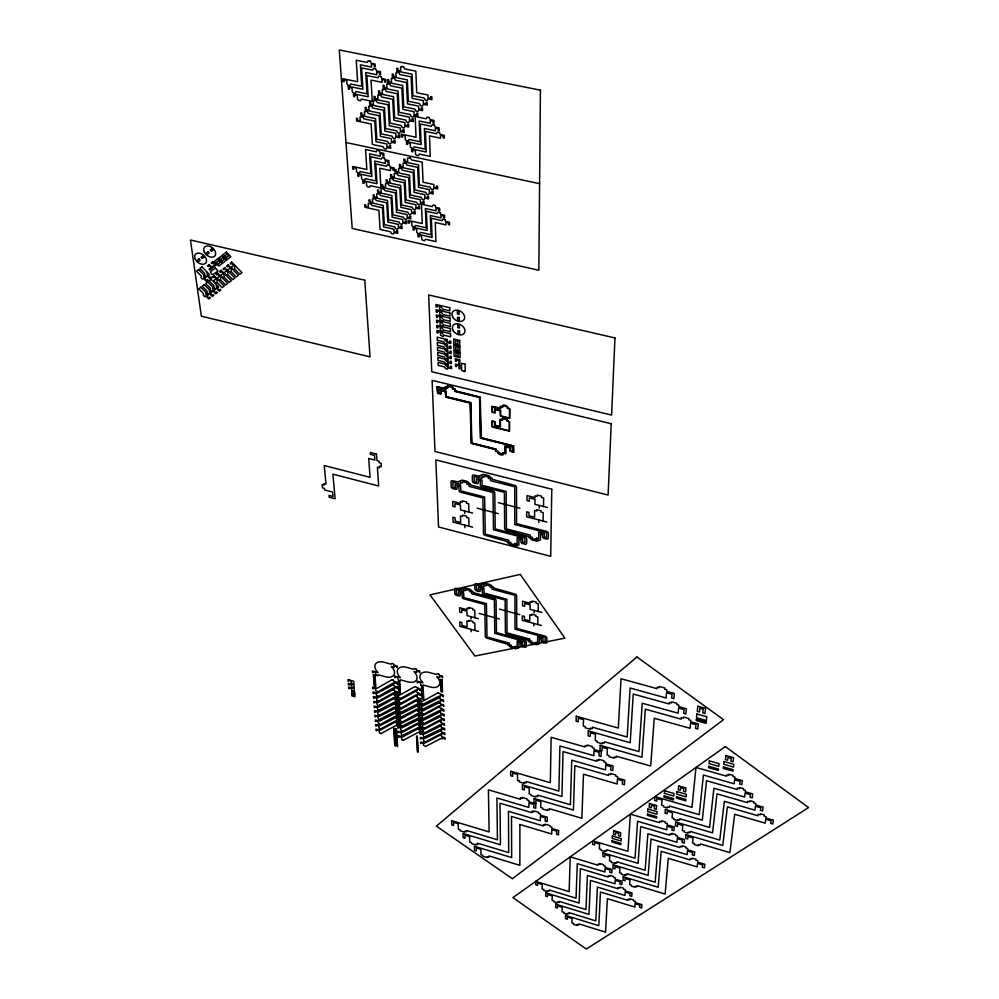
<?xml version="1.0" encoding="UTF-8"?>
<svg xmlns="http://www.w3.org/2000/svg" width="999" height="999" viewBox="0 0 999 999"><rect width="100%" height="100%" fill="white"/><g stroke="black" fill="none" stroke-linecap="round" stroke-linejoin="round"><path stroke-width="1.5" d="M440.059 389.985L440.796 390.334M533.741 625.786L533.766 623.426M534.115 612.799L534.128 610.401M538.299 540.272A1.898 1.286 28.1 0 1 536.5 541.083L532.292 539.984A1.898 1.286 28.2 0 1 530.531 538.249L530.194 538.161A1.898 1.286 28.2 0 1 528.421 536.326L506.418 530.257A1.898 1.286 28.9 0 1 504.645 528.421L504.383 492.37L482.117 486.7A1.923 1.324 30.1 0 1 480.294 484.815L480.232 481.181L478.221 480.669L478.259 482.617A1.923 1.324 30.3 0 1 476.498 483.591L474.238 483.017A1.923 1.324 30.4 0 1 472.415 481.131L472.302 476.061A1.936 1.324 30.5 0 1 474.063 475.074L480.132 476.248A1.936 1.336 30.3 0 1 481.905 475.262L482.242 475.349A1.936 1.336 30.3 0 1 484.016 474.463L488.286 475.549A1.936 1.336 30.1 0 1 490.097 477.335L490.434 477.422A1.936 1.336 30.1 0 1 492.257 479.32L514.697 485.377A1.936 1.336 29.3 0 1 516.52 487.275L516.57 523.626L546.59 531.393A1.911 1.299 27.9 0 1 548.376 533.241L548.301 538.124A1.911 1.299 27.8 0 1 546.49 539.035L544.23 538.449A1.911 1.299 27.9 0 1 542.457 536.613L542.482 534.74L540.471 534.215L540.422 539.448A1.898 1.286 28 0 1 538.623 540.359L536.525 538.436L536.513 539.71L532.305 538.611L532.317 537.337L530.207 536.788L530.219 535.064L506.418 528.883L506.181 491.408L482.092 485.277L481.993 480.207L476.398 478.783L476.461 482.167L474.213 481.593L474.1 476.511L481.968 478.509L481.93 476.698L484.065 477.247L484.04 475.911L488.299 476.985L488.324 478.321L490.459 478.858L490.484 480.669L514.71 486.813L514.785 524.55L546.578 532.767L546.503 537.662L544.255 537.075L544.293 533.816L538.698 532.367L538.636 538.985L536.488 538.424L538.136 539.123L537.774 540.072L536.85 539.085M537.799 624.525L537.874 616.97L535.851 616.42L535.864 615.247L531.805 614.148L531.805 615.322L529.782 614.785L529.745 620.841L524.425 619.405L524.438 616.42L522.29 615.846L522.277 620.304L541.408 625.499M538.786 522.564L538.811 519.942M538.199 611.5L538.274 603.846L536.238 603.296L536.251 602.097L532.167 601.011L532.167 602.197L530.119 601.66L530.119 603.271L522.577 601.248L522.577 605.781L524.737 606.356L524.737 603.346L530.107 604.782L530.082 609.315L541.833 612.474M539.21 508.104L539.235 505.444M543.081 521.041L543.181 512.637L541.046 512.087L541.058 510.776L536.775 509.677L536.763 510.988L534.627 510.439L534.577 517.195L528.958 515.746L528.971 512.437L526.71 511.85L526.685 516.82L546.89 522.015M543.543 506.543L543.643 498.014L541.495 497.465L541.508 496.128L537.187 495.042L537.187 496.366L535.027 495.816L535.014 497.627L527.047 495.591L527.035 500.636L529.32 501.223L529.333 497.864L535.002 499.3L534.964 504.345L547.377 507.517M494.542 425.099L495.304 425.549M495.529 409.478L494.842 408.978L500.611 410.439L500.661 415.871L509.49 418.044L509.453 408.828L507.23 408.291L507.23 406.855L502.784 405.769L502.797 407.205L500.574 406.668L500.599 408.616L492.395 406.618L492.457 412.063L494.817 412.637L494.767 409.016M495.417 425.374L494.68 424.9M503.296 454.12L503.284 452.722M505.457 453.296L505.419 446.491M513.511 451.685L513.149 445.954L480.756 437.899L479.932 397.315L455.057 391.121L454.907 389.273L452.809 388.623M440.921 390.159L440.209 389.647L445.929 391.071L446.116 396.541L470.916 402.585L471.828 443.019L496.328 449.125L496.353 450.986L498.513 451.536L498.526 452.909L502.859 453.983L502.847 452.609L505.019 453.159L504.97 446.029L510.864 447.739M494.655 409.19L495.429 409.665M440.734 393.506L440.484 390.01M440.634 393.643L437.574 392.782L437.425 386.963L445.854 388.886M503.209 454.295L498.376 453.196L498.076 451.423M505.369 453.459L503.284 453.071M513.374 451.885L510.352 451.024L510.427 447.627M494.98 425.237L500.462 426.486M536.638 538.236L537.412 538.636M537.237 538.898L536.538 538.536M440.159 389.672L440.297 393.319L437.974 392.757L437.774 387.275L445.866 389.248L445.804 387.3L447.989 387.824L447.952 386.388L452.335 387.45L452.385 388.886L454.57 389.423L454.632 391.371L479.582 397.44L480.332 438.149L513.061 446.278L513.074 451.548L510.751 450.974L510.139 447.29M510.714 447.964L509.989 447.552M514.747 543.593L517.145 544.118L517.145 537.574L522.664 539.01L522.664 542.232L524.9 542.819L524.912 537.986L493.469 529.807L492.994 492.495L469.043 486.376L468.993 484.59L466.895 484.053L466.858 482.729L462.637 481.655L462.674 482.979L460.576 482.442L460.626 484.228L452.847 482.242L453.009 487.262L455.232 487.824L455.132 484.49L460.676 485.901L460.814 490.909L484.64 497.015L485.264 534.078L508.803 540.222L508.803 541.933L510.889 542.482L510.901 543.743L515.059 544.83C516.433 541.583 516.908 547.427 515.372 544.23M515.184 543.369L515.934 543.781M345.979 142.52L539.585 183.666M447.54 387.35L445.517 386.938L445.417 388.773M440.621 390.147L445.941 391.446M502.347 406.743L500.324 406.306L500.149 408.141M507.679 408.029L509.89 408.891L509.715 418.406L500.362 416.071L500.174 410.689M500.586 408.254L492.045 406.306L492.17 412.262L495.179 412.937L495.092 409.34M495.217 409.478L500.611 410.801M502.16 419.605L499.962 419.355L500.012 426.373M507.455 420.904L509.652 421.753L509.54 431.143L492.195 426.923L491.945 420.941L494.967 421.69L495.104 425.162M504.982 446.378L510.302 447.702M498.089 451.773L496.028 451.148L495.891 449.363L471.54 443.206L470.492 402.847L446.041 396.878L445.504 391.333M498.364 502.672L519.905 508.204M477.047 508.154L498.351 513.636M472.589 513.049L460.564 509.94L460.427 505.032L454.945 503.608L455.044 506.893L452.834 506.318L452.672 501.398L460.377 503.384L460.327 501.623L462.412 502.16L462.375 500.861L466.545 501.948L466.583 503.234L468.668 503.771L468.881 512.087M472.652 527.197L453.071 522.09L452.922 517.245L455.119 517.819L455.219 521.053L460.651 522.477L460.464 515.884L462.537 516.421L462.5 515.147L466.645 516.221L466.683 517.494L468.756 518.031L468.956 526.236M516.82 545.392L517.145 545.466A1.886 1.274 28.5 0 0 518.918 544.58L518.906 539.398L520.891 539.922L520.891 541.77A1.898 1.274 28.3 0 0 522.664 543.593L524.887 544.18A1.898 1.274 28.3 0 0 526.673 543.281L526.685 538.449A1.898 1.286 28.4 0 0 524.912 536.613L495.217 528.896L494.792 492.944A1.923 1.324 29.8 0 0 492.982 491.071L470.779 485.039A1.923 1.311 30.5 0 0 468.968 483.166L468.631 483.079A1.923 1.311 30.5 0 0 466.82 481.306L462.599 480.232A1.923 1.311 30.6 0 0 460.864 481.093L460.539 481.019A1.923 1.311 30.7 0 0 458.791 481.98L452.797 480.819A1.923 1.299 30.9 0 0 451.061 481.793L451.236 486.8A1.911 1.299 30.8 0 0 453.047 488.673L455.282 489.235A1.911 1.299 30.7 0 0 457.005 488.286L456.955 486.351L458.941 486.863L459.041 490.459A1.911 1.299 30.5 0 0 460.851 492.32L482.879 497.964L483.516 533.628A1.886 1.261 29.3 0 0 485.289 535.439L507.042 541.47A1.886 1.261 28.7 0 0 508.816 543.294L509.14 543.381A1.886 1.261 28.6 0 0 510.901 545.092L515.059 546.191A1.886 1.261 28.5 0 0 516.82 545.392L514.622 543.843M499.45 609.115L519.855 614.647M479.233 613.473L499.425 618.968M478.484 618.718L467.057 615.596L466.945 611.176L461.725 609.765L461.813 612.712L459.715 612.137L459.577 607.717L466.895 609.702L466.858 608.129L468.831 608.666L468.806 607.492L472.764 608.578L472.789 609.74L474.775 610.277L474.95 617.757M478.484 631.43L459.902 626.323L459.765 621.965L461.85 622.539L461.938 625.449L467.107 626.86L466.945 620.941L468.906 621.478L468.881 620.329L472.814 621.403L472.839 622.552L474.812 623.089L474.987 630.469M438.698 674.025L437.287 673.626L436.526 674.5L429.508 672.514A10.802 6.606 28.6 0 0 420.517 674.362A10.802 6.606 28.6 0 0 422.989 682.829L417.22 681.193L417.307 682.804C418.981 683.279 417.345 680.681 420.167 682.554L421.029 685.401M415.859 668.868L414.46 668.481L413.723 669.342L406.743 667.382A10.764 6.556 29.1 0 0 397.864 669.23A10.764 6.556 29.1 0 0 400.424 677.684L394.705 676.061L394.817 677.684C396.391 678.234 394.992 675.461 397.639 677.422L398.526 680.269M393.206 663.761L391.808 663.361L391.096 664.235L384.165 662.275A10.727 6.506 29.5 0 0 375.399 664.148A10.727 6.506 29.5 0 0 378.034 672.589L372.352 670.966L372.477 672.589C374.15 673.114 372.44 670.416 375.274 672.327L376.186 675.162M440.584 681.805L442.132 682.242M440.684 684.253L442.232 684.69M440.784 686.688L442.332 687.125M440.884 689.11L442.432 689.56M421.103 685.476L422.502 685.876L423.239 685.027L430.194 687A10.802 6.606 28.6 0 0 439.21 685.177A10.802 6.606 28.6 0 0 436.775 676.723L439.635 677.534L439.572 675.898L441.695 676.498L442.569 677.821L442.507 676.186L439.548 675.349L438.773 674.1M398.601 680.344L399.987 680.731M376.261 675.237L377.634 675.624M438.124 692.769L443.281 695.292L443.356 696.902L442.482 695.591L440.384 694.992L440.447 696.603L439.023 696.191L424.2 703.658L424.238 704.37L422.102 704.283M391.933 679.782L393.306 680.169M415.072 686.55L420.217 689.06L420.304 690.671L419.43 689.372L417.332 688.773L417.42 690.384L415.996 689.972L400.786 698.451M421.69 689.235L423.226 689.672M373.551 676.872L375.062 677.297M398.289 683.816L399.825 684.253M421.828 691.633L423.351 692.07M373.738 679.283L375.249 679.707M398.451 686.226L399.975 686.65M439.722 697.976L437.562 697.889L437.599 698.613L422.814 706.043L418.519 704.807L418.606 706.393C420.192 706.817 418.731 704.32 421.428 706.168L422.277 708.94M393.631 684.989L391.508 684.914L391.558 685.639L377.26 693.131L373.014 691.907L373.139 693.493C374.775 694.005 373.176 691.408 375.899 693.256L376.81 696.028M415.347 691.358L420.467 693.88L420.554 695.479L417.594 693.581L417.694 695.179L416.271 694.78L401.099 703.184M421.953 694.043L423.476 694.48M373.926 681.68L375.437 682.105M398.613 688.623L400.124 689.048M422.077 696.44L423.601 696.877M374.113 684.078L375.624 684.502M398.763 691.021L400.287 691.445M439.935 702.772L437.774 702.684L437.812 703.408L423.064 710.764L418.781 709.54L418.868 711.113C420.504 711.613 418.956 709.015 421.678 710.888L421.79 712.974L423.963 714.123M393.956 689.785L391.845 689.697L391.895 690.421L377.622 697.851L373.389 696.64L373.514 698.214C375.237 698.663 373.314 696.153 376.273 697.976L377.172 700.749M415.609 696.153L416.983 696.553M438.748 707.142L443.881 709.652L443.943 711.226L440.996 709.352L441.058 710.926L439.647 710.514L424.925 717.794L424.962 718.506L422.852 718.406M415.884 700.923L417.257 701.31M351.86 683.828L353.933 683.903L353.696 681.256L347.964 679.62L348.114 681.206C349.837 681.655 347.864 679.133 350.849 680.956L351.785 683.753M377.872 691.758L375.699 690.621L375.537 688.498C372.814 686.6 374.35 689.31 372.764 688.748L372.639 687.162L376.898 688.373L391.858 679.819M400.724 698.488L398.539 697.339L398.401 695.229C395.754 693.294 397.152 695.966 395.604 695.466L395.492 693.88L399.775 695.104L414.997 686.575M536.962 538.823L536.088 538.736M440.347 712.275L438.199 712.187L438.224 712.899L423.551 720.142L419.293 718.918L419.38 720.466C421.004 720.978 419.48 718.406 422.177 720.254L423.014 723.001M417.52 706.056L415.397 705.968L415.434 706.68L400.999 713.96L396.765 712.737L396.865 714.285C398.439 714.859 396.965 712.087 399.637 714.073L400.499 716.807M422.352 709.015L424.475 709.115L424.438 708.391L439.223 700.998L440.659 701.398L440.584 699.812L442.682 700.399L443.544 701.698L443.481 700.099L440.559 699.275L439.797 698.051M376.885 696.103L378.234 696.49M399.662 702.821L401.024 703.221M353.871 691.57L351.71 690.446L351.523 688.348C348.776 686.475 350.387 689.11 348.788 688.586L348.651 687.012L354.358 688.648L353.933 691.545M394.917 704.02L392.819 703.933L392.869 704.645L378.708 711.9L374.5 710.689L374.625 712.225C376.348 712.712 374.413 710.164 377.36 712.012L378.259 714.735M440.547 716.995L438.411 716.895L438.436 717.607L423.801 724.799L419.543 723.563L419.63 725.112C421.253 725.624 419.742 723.051 422.427 724.912L422.54 726.972L424.7 728.096M416.408 710.376L417.782 710.776M377.247 700.811L378.596 701.211M399.975 707.542L401.336 707.929M439.373 721.29L440.746 721.69M395.242 708.716L393.144 708.628L393.194 709.34L379.058 716.533L374.875 715.321L375 716.857C376.498 717.369 375.187 714.784 377.722 716.645L378.609 719.355M418.044 715.471L415.921 715.371L415.971 716.083L401.598 723.239L397.39 722.015L397.49 723.551C399.101 724.05 397.565 721.515 400.249 723.351L401.111 726.061M377.61 705.506L379.695 705.594L379.632 704.882L393.868 697.539L395.279 697.951L395.167 696.365L398.102 698.239L398.002 696.653L392.919 694.168L377.984 702.559L373.763 701.348L373.888 702.909C375.437 703.433 374.001 700.761 376.635 702.684L377.535 705.431M400.274 712.225L402.372 712.312L402.335 711.613L416.808 704.295L418.219 704.707L418.131 703.121L421.066 705.007L420.979 703.421L418.094 702.597L417.332 701.385M440.946 726.36L438.823 726.248L438.848 726.96L424.288 734.028L420.055 732.804L420.142 734.327C421.703 734.764 420.204 732.304 422.927 734.14L423.751 736.837M395.554 713.386L393.469 713.298L393.519 713.998L379.42 721.141L375.237 719.929L375.362 721.453C377.048 721.915 375.174 719.442 378.084 721.253L378.234 723.288L380.382 724.412L395.154 716.32L396.541 716.72L396.441 715.172L399.338 717.02L399.238 715.471L396.403 714.647L395.629 713.461M418.294 720.142L416.196 720.042L416.233 720.741L401.898 727.846L397.689 726.623L397.802 728.159C399.45 728.696 397.739 726.036 400.549 727.959L400.686 729.994L402.822 731.118L417.857 723.051L419.243 723.463L419.168 721.915L422.077 723.776L421.99 722.215L419.13 721.39L418.369 720.204M423.101 723.064L424.463 723.463M377.972 710.164L380.045 710.264L379.995 709.552L394.193 702.272L395.592 702.672L395.492 701.098L398.414 702.971L398.314 701.398L393.244 698.913L378.346 707.242L374.138 706.031L374.263 707.579C375.886 708.066 374.225 705.506 376.998 707.354L377.897 710.102M400.574 716.882L402.672 716.982L402.634 716.271L417.07 709.028L418.469 709.427L418.381 707.854L421.316 709.727L421.241 708.154L418.356 707.329L417.594 706.131M395.879 718.044L393.793 717.944L393.843 718.643L379.77 725.724L375.599 724.512L375.724 726.036C377.36 726.435 375.636 724.088 378.434 725.836L379.32 728.521M441.146 731.006L439.023 730.893L439.061 731.593L424.525 738.611L420.304 737.387L420.392 738.91C422.102 739.397 420.254 736.875 423.164 738.711L424.001 741.408M417.195 724.387L418.556 724.787M378.334 714.809L379.67 715.197M394.842 722.277L396.191 722.664M439.985 735.227L441.346 735.626M417.457 729.008L418.818 729.407M423.588 732.317L424.937 732.717M378.683 719.43L380.756 719.53L380.694 718.83L394.83 711.663L396.228 712.062L396.116 710.501L399.038 712.362L398.938 710.801L396.091 709.977L395.317 708.791M401.186 726.136L403.271 726.236L403.221 725.536L417.594 718.406L418.993 718.805L418.906 717.257L421.828 719.118L421.74 717.557L418.881 716.733L418.119 715.546M423.826 736.912L425.924 737.012L425.886 736.325L440.459 729.27L441.87 729.682L441.795 728.134L444.717 729.994L444.655 728.446L441.783 727.622L441.021 726.423M416.645 738.361L417.445 738.598M379.395 728.596L380.731 728.983M424.076 741.47L425.424 741.87M401.785 735.289L403.858 735.401L403.808 734.715L418.106 727.684L419.505 728.096L419.418 726.548L422.315 728.396L422.24 726.86L419.393 726.036L418.631 724.849M416.783 740.646L417.57 740.871M416.908 742.919L417.694 743.144M379.745 733.141L381.081 733.528M402.073 739.834L403.409 740.222M417.033 745.179L417.832 745.416M417.17 747.439L417.957 747.677M417.295 749.7L418.082 749.924M445.454 364.935L447.277 366.858M444.942 349.862L446.778 351.798M445.104 354.907L446.94 356.843M445.279 359.927L447.102 361.863M441.308 332.305L443.156 334.265M444.592 339.685L446.441 341.646M444.767 344.78L446.603 346.728M440.759 316.783L442.619 318.768M440.934 321.978L442.794 323.963M441.121 327.16L442.969 329.133M440.384 306.318L442.257 308.316M440.571 311.563L442.432 313.549M203.596 275.649L203.896 277.809M205.856 293.256L206.156 295.379M207.068 272.964L207.367 275.137M209.303 290.634L209.603 292.769M212.762 287.999L213.062 290.135M216.246 285.352L216.533 287.5M216.845 279.42L217.133 281.593M220.342 276.748L220.629 278.921M223.863 274.063L224.151 276.236M227.397 271.353L227.672 273.539M230.944 268.644L231.219 270.841M234.503 265.921L234.777 268.119M379.67 733.066L378.796 730.394C376.248 728.571 377.56 731.031 376.086 730.594L375.961 729.083L380.119 730.294L394.767 722.302M377.697 675.599L378.334 674.775L385.202 676.723A10.727 6.506 29.5 0 0 393.981 674.887A10.727 6.506 29.5 0 0 391.383 666.458L394.218 667.257L394.106 665.621L396.203 666.208L397.09 667.532L396.99 665.896L394.068 665.072L393.281 663.836M377.947 691.72L392.894 683.204L394.305 683.616L394.205 682.005L397.165 683.903L397.053 682.292L394.168 681.468L393.381 680.244M378.309 696.465L393.219 688.011L394.63 688.411L394.53 686.812L397.477 688.698L397.365 687.1L394.493 686.288L393.706 685.064M378.671 701.173L393.544 692.794L394.955 693.194L394.842 691.608L397.789 693.481L397.689 691.895L394.817 691.071L394.031 689.859M379.745 715.172L394.518 706.98L395.916 707.379L395.804 705.818L398.726 707.679L398.626 706.106L395.766 705.294L395.005 704.095M380.794 728.945L395.467 720.953L396.853 721.353L396.753 719.804L399.65 721.653L399.55 720.117L396.715 719.292L395.954 718.106M381.143 733.503L395.779 725.561L397.165 725.961L397.065 724.425L399.95 726.261L399.85 724.737L397.028 723.913L396.266 722.739M400.05 680.694L400.699 679.882L407.617 681.842A10.764 6.556 29.1 0 0 416.508 680.007A10.764 6.556 29.1 0 0 413.986 671.565L416.845 672.377L416.758 670.741L418.868 671.328L419.742 672.652L419.655 671.016L416.72 670.192L415.946 668.943M401.398 707.891L416.533 699.55L417.957 699.949L417.869 698.363L420.816 700.249L420.729 698.663L417.832 697.839L417.07 696.628M403.484 740.197L418.369 732.292L419.755 732.692L419.667 731.168L422.565 733.004L422.49 731.48L419.642 730.656L418.893 729.482M399.588 702.759L398.713 699.974C395.916 698.014 397.527 700.761 395.916 700.212L395.816 698.626L400.087 699.849L415.272 691.395M399.9 707.467L399.026 704.695C396.191 702.709 397.864 705.506 396.241 704.919L396.128 703.358L400.387 704.582L415.534 696.191M400.199 712.15L399.325 709.402C396.578 707.492 398.139 710.164 396.553 709.615L396.453 708.054L400.699 709.278L415.809 700.948M401.71 735.227L400.849 732.529C398.151 730.669 399.675 733.254 398.102 732.729L398.002 731.206L402.197 732.429L417.132 724.425M401.998 739.76L401.148 737.087C398.589 735.239 399.925 737.749 398.414 737.287L398.314 735.764L402.497 736.987L417.395 729.045M417.857 710.851L418.618 712.05L421.491 712.874L421.578 714.435L418.643 712.562L418.731 714.135L417.332 713.723L402.297 721.877L400.075 720.779L399.937 718.718C397.177 716.783 398.763 719.48 397.177 718.93L397.078 717.394L401.298 718.606L416.346 710.414M424.038 714.085L439.435 705.769L440.859 706.181L440.796 704.582L442.882 705.182L443.743 706.48L443.681 704.894L440.771 704.058L440.01 702.846M424.525 723.438L439.847 715.247L441.271 715.646L441.196 714.085L444.13 715.958L444.068 714.385L441.171 713.561L440.422 712.349M424.775 728.071L440.047 719.942L441.471 720.354L441.396 718.793L444.33 720.666L444.268 719.093L441.383 718.269L440.621 717.07M425.012 732.679L440.259 724.625L441.67 725.024L441.595 723.476L444.518 725.336L444.455 723.788L441.583 722.951L440.821 721.765M425.487 741.832L440.659 733.903L442.058 734.315L441.995 732.766L444.905 734.627L444.842 733.079L441.97 732.255L441.221 731.068M422.028 704.208L421.178 701.423C418.494 699.462 419.892 702.135 418.344 701.648L418.256 700.062L422.565 701.298L438.049 692.794M422.777 718.331L421.928 715.584C419.318 713.648 420.666 716.308 419.118 715.796L419.031 714.235L423.314 715.471L438.686 707.167M423.514 732.242L422.677 729.532C419.955 727.659 421.441 730.219 419.892 729.732L419.805 728.196L424.038 729.432L439.31 721.328M439.922 735.252L424.762 743.169L420.554 741.945L420.641 743.456C422.34 743.918 420.529 741.47 423.414 743.268L423.514 745.291L425.661 746.415L440.859 738.511L442.257 738.91L442.195 737.387L445.092 739.235L445.03 737.699L442.17 736.875L441.421 735.689M447.552 387.724C446.091 383.878 454.145 385.964 452.822 388.998M464.71 511.013L464.785 513.611M464.822 525.149L464.885 527.722M471.053 629.382L471.116 631.693M470.991 616.67L471.053 619.005M502.347 407.105C500.986 403.271 509.065 405.344 507.679 408.404M502.16 419.967C500.811 416.171 508.828 418.244 507.455 421.266M519.405 780.881L519.405 781.955L524.313 783.403L524.313 782.317L526.161 782.854L526.161 781.53L558.891 791.108L559.927 745.966L593.806 755.681L594.005 750.873L599.163 752.347L599 755.843L601.061 756.43L601.286 751.61L594.055 749.55L594.118 748.139L592.182 747.589L592.232 746.44L587.075 744.979L587.037 746.116L585.102 745.566L585.052 746.977L551.136 737.287L550.324 782.741L510.676 771.166L510.701 775.761L512.662 776.335L512.649 772.989L517.557 774.425L517.569 780.344L519.405 780.881M519.892 824.5L519.867 865.334L489.048 855.956L489.073 857.167L487.337 856.643L487.362 857.617L482.742 856.205L482.717 855.231L480.981 854.707L480.856 849.35L476.236 847.939L476.311 850.961L474.463 850.399L474.35 846.24L511.675 857.567L511.5 816.458L543.369 825.948L543.381 824.674L545.204 825.211L545.217 824.187L550.062 825.624L550.037 826.66L551.86 827.197L551.835 828.471L558.616 830.494L558.516 834.839L556.58 834.265L556.643 831.106L551.81 829.657L551.723 834.003L519.892 824.5M520.429 797.976L520.429 799.287L488.399 789.822L489.135 831.917L451.61 820.629L451.773 824.887L453.633 825.449L453.521 822.352L458.166 823.75L458.366 829.232L460.102 829.757L460.139 830.768L464.785 832.167L464.76 831.168L466.496 831.692L466.458 830.456L497.44 839.797L496.903 797.989L528.908 807.467L528.933 803.009L533.803 804.457L533.778 807.691L535.714 808.266L535.764 803.808L528.946 801.797L528.946 800.499L527.122 799.962L527.122 798.9L522.252 797.464L522.252 798.526L520.429 797.976M520.804 643.169L520.804 644.842A1.798 1.149 27.1 0 0 522.477 646.528L524.587 647.102A1.798 1.149 27.1 0 0 526.273 646.341L526.298 641.995A1.798 1.149 27.1 0 0 524.612 640.297L496.453 632.592L496.066 600.299A1.823 1.186 28.3 0 0 494.355 598.563L473.314 592.569A1.823 1.174 28.8 0 0 471.59 590.834L471.278 590.746A1.823 1.186 28.9 0 0 469.567 589.11L465.571 588.036A1.823 1.174 29 0 0 463.911 588.761L463.598 588.686A1.823 1.174 29 0 0 461.95 589.51L456.268 588.299A1.811 1.174 29.2 0 0 454.62 589.123L454.77 593.631A1.811 1.161 29.1 0 0 456.493 595.354L458.603 595.916A1.811 1.174 29.1 0 0 460.252 595.104L460.202 593.381L462.075 593.893L462.175 597.115A1.811 1.174 28.9 0 0 463.898 598.838L484.765 604.482L485.339 636.538A1.786 1.136 28 0 0 487.025 638.211L507.667 644.205A1.786 1.136 27.4 0 0 509.34 645.891L509.652 645.978A1.786 1.136 27.4 0 0 511.326 647.564L515.272 648.651A1.786 1.136 27.3 0 0 516.945 647.976L517.245 648.064A1.786 1.136 27.2 0 0 518.918 647.302L518.918 642.657L520.804 643.169M522.477 642.407L522.477 645.304L524.6 645.878L524.612 641.533L494.792 633.366L494.368 599.837L471.665 593.718L471.628 592.107L469.63 591.57L469.592 590.384L465.596 589.31L465.634 590.496L463.636 589.959L463.686 591.57L456.306 589.572L456.456 594.08L458.566 594.655L458.479 591.658L463.723 593.069L463.861 597.564L486.438 603.671L487 637L509.328 643.131L509.34 644.667L511.313 645.217L511.313 646.353L515.272 647.439L515.272 646.303L517.245 646.84L517.245 640.958L522.477 642.407M522.377 784.852L522.377 789.385L524.325 789.959L524.338 786.663L529.245 788.099L529.208 793.943L531.043 794.48L531.031 795.554L535.926 796.99L535.939 795.928L537.774 796.465L537.787 795.154L570.429 804.757L571.753 760.164L605.531 769.892L605.769 765.147L610.913 766.62L610.726 770.079L612.787 770.666L613.036 765.908L605.831 763.835L605.906 762.449L603.97 761.9L604.033 760.763L598.888 759.29L598.838 760.426L596.915 759.864L596.853 761.263L563.036 751.548L561.925 796.44L522.377 784.852M527.934 639.81L527.934 640.134A1.798 1.161 27 0 0 529.62 641.833L529.932 641.92A1.798 1.161 27 0 0 531.605 643.518L535.601 644.617A1.798 1.161 26.9 0 0 537.3 643.93L537.599 644.018A1.798 1.161 26.8 0 0 539.31 643.244L539.36 638.548L541.258 639.073L541.246 640.759A1.811 1.161 26.7 0 0 542.919 642.457L545.067 643.044A1.811 1.161 26.7 0 0 546.778 642.27L546.84 637.874A1.811 1.174 26.7 0 0 545.154 636.163L516.695 628.408L516.658 595.791A1.836 1.199 27.9 0 0 514.935 594.043L493.681 588.011A1.836 1.199 28.5 0 0 491.945 586.251L491.633 586.176A1.836 1.199 28.5 0 0 489.91 584.515L485.876 583.428A1.836 1.199 28.6 0 0 484.19 584.178L483.878 584.09A1.836 1.199 28.7 0 0 482.192 584.927L476.436 583.716A1.823 1.186 28.8 0 0 474.762 584.552L474.875 589.098A1.823 1.186 28.8 0 0 476.598 590.846L478.733 591.42A1.823 1.186 28.7 0 0 480.407 590.596L480.369 588.848L482.28 589.36L482.342 592.619A1.823 1.186 28.6 0 0 484.053 594.355L505.157 600.037L505.394 632.417A1.798 1.149 27.6 0 0 507.08 634.103L527.934 639.81M529.632 639.048L529.632 640.596L531.618 641.146L531.618 642.295L535.614 643.381L535.614 642.245L537.612 642.782L537.674 636.85L542.969 638.286L542.944 641.221L545.079 641.808L545.142 637.412L515.009 629.195L514.935 595.329L491.995 589.173L491.97 587.549L489.947 587L489.935 585.801L485.889 584.727L485.914 585.926L483.903 585.389L483.928 587.012L476.473 585.002L476.573 589.56L478.708 590.134L478.646 587.1L483.953 588.523L484.04 593.069L506.855 599.213L507.067 632.866L529.632 639.048M436.9 387.013L437.749 393.381L440.996 393.943L441.071 390.621L445.079 391.596L445.954 397.202L470.054 403.097L471.216 443.344L495.467 449.612L495.716 451.311L497.652 452.01C497.277 454.632 503.958 456.568 503.721 453.534L505.869 453.521L505.856 446.94L509.865 447.939L510.114 451.286L513.748 452.16L513.736 446.004L481.181 437.662L480.257 397.14L455.494 390.859L455.207 389.086L453.234 388.374C453.908 385.851 446.503 383.841 447.09 386.875L445.192 386.613L444.967 388.299L436.913 386.913M531.955 811.388L531.943 812.674L499.999 803.196L500.449 844.792L463.024 833.491L463.161 837.699L465.022 838.261L464.922 835.201L469.567 836.6L469.717 842.02L471.453 842.544L471.491 843.543L476.123 844.942L476.098 843.955L477.834 844.48L477.809 843.268L508.703 852.622L508.441 811.3L540.359 820.791L540.422 816.395L545.279 817.831L545.229 821.041L547.165 821.615L547.24 817.207L540.434 815.184L540.447 813.898L538.623 813.361L538.636 812.312L533.778 810.876L533.778 811.925L531.955 811.388M533.99 798.413L533.953 802.896L535.901 803.471L535.939 800.224L540.821 801.66L540.759 807.429L542.582 807.979L542.569 809.028L547.452 810.464L547.464 809.415L549.3 809.964L549.325 808.666L581.868 818.281L583.478 774.225L617.17 783.978L617.432 779.282L622.552 780.768L622.352 784.19L624.4 784.777L624.687 780.082L617.507 777.996L617.582 776.635L615.659 776.073L615.721 774.962L610.589 773.476L610.539 774.6L608.616 774.038L608.541 775.411L574.825 765.684L573.426 810.039L533.99 798.413M540.409 90.172L538.836 270.254L352.197 228.446L339.285 49.95L540.409 90.172M535.701 881.393L535.664 884.727L537.524 885.301L537.549 883.079L542.207 884.502L542.145 889.01L543.893 889.535L543.881 890.496L547.365 891.57L547.39 890.609L549.125 891.145L549.15 889.972L576.061 898.213L577.272 863.648L604.944 871.99L605.132 868.531L609.977 869.992L609.852 872.302L611.788 872.889L611.975 869.43L605.182 867.382L605.244 866.145L603.433 865.596L603.483 864.597L599.85 863.498L599.8 864.51L597.989 863.96L597.926 865.196L570.217 856.855L569.155 891.62L535.701 881.393M551.773 489.21L550.699 556.343L438.536 526.972L435.839 459.902L551.773 489.21M545.729 892.819L545.679 896.115L547.539 896.69L547.577 894.492L552.222 895.916L552.135 900.374L553.871 900.911L553.846 901.86L557.33 902.921L557.355 901.985L559.103 902.522L559.128 901.348L585.976 909.602L587.375 875.411L614.997 883.765L615.197 880.344L620.029 881.805L619.892 884.09L621.815 884.677L622.027 881.255L615.259 879.207L615.334 877.984L613.511 877.434L613.573 876.448L609.952 875.349L609.889 876.348L608.079 875.798L608.016 877.022L580.382 868.668L579.108 903.059L545.729 892.819M349.288 684.652L348.451 684.902L348.301 683.316L354.033 684.952L354.258 687.599L352.197 687.512L351.186 684.652L349.288 684.652M555.694 904.17L555.619 907.429L557.467 907.991L557.517 905.818L562.162 907.254L562.037 911.662L563.773 912.199L563.748 913.136L567.22 914.21L567.257 913.273L568.993 913.81L569.03 912.649L595.804 920.916L597.414 887.087L624.962 895.454L625.187 892.07L630.007 893.531L629.857 895.791L631.78 896.378L632.017 892.994L625.249 890.946L625.337 889.734L623.526 889.185L623.588 888.211L619.967 887.112L619.904 888.086L618.106 887.549L618.031 888.748L590.459 880.394L588.985 914.41L555.694 904.17M565.571 915.421L565.484 918.643L567.332 919.217L567.395 917.07L572.027 918.506L571.878 922.864L573.613 923.401L573.576 924.325L577.047 925.399L577.072 924.475L578.808 925.012L578.858 923.863L605.569 932.142L607.38 898.675L634.865 907.055L635.102 903.708L639.909 905.169L639.735 907.404L641.658 907.991L641.92 904.644L635.177 902.596L635.264 901.398L633.453 900.848L633.528 899.874L629.919 898.775L629.845 899.749L628.046 899.2L627.971 900.399L600.461 892.02L598.801 925.686L565.571 915.421M576.273 716.221L576.123 721.203L578.196 721.79L578.321 718.169L583.528 719.642L583.304 726.048L585.252 726.61L585.202 727.771L590.409 729.245L590.459 728.084L592.407 728.633L592.469 727.197L627.172 737.012L630.119 688.024L666.121 697.976L666.533 692.744L672.015 694.255L671.69 698.064L673.888 698.663L674.325 693.431L666.645 691.308L666.77 689.785L664.71 689.21L664.81 687.974L659.328 686.463L659.24 687.712L657.18 687.137L657.067 688.673L621.028 678.746L618.319 728.084L576.273 716.221M588.286 730.856L588.099 735.764L590.172 736.35L590.309 732.779L595.504 734.253L595.242 740.584L597.177 741.133L597.127 742.294L602.322 743.768L602.372 742.619L604.32 743.169L604.383 741.745L638.985 751.585L642.245 703.234L678.134 713.199L678.583 708.041L684.04 709.552L683.703 713.311L685.888 713.923L686.363 708.741L678.708 706.63L678.833 705.119L676.785 704.545L676.897 703.321L671.428 701.81L671.328 703.034L669.28 702.472L669.155 703.983L633.229 694.03L630.207 742.744L588.286 730.856M592.782 840.821L592.619 844.38L594.58 844.954L594.68 842.594L599.575 844.055L599.35 848.863L601.186 849.412L601.136 850.424L604.795 851.523L604.845 850.499L606.68 851.048L606.755 849.787L635.027 858.228L637.574 821.278L666.708 829.832L667.02 826.136L672.127 827.634L671.902 830.094L673.938 830.693L674.275 826.997L667.132 824.899L667.245 823.576L665.334 823.014L665.421 821.94L661.6 820.828L661.513 821.902L659.602 821.34L659.49 822.664L630.344 814.123L627.934 851.298L592.782 840.821M611.226 423.726L608.104 495.042L434.99 451.473L432.117 380.357L611.226 423.726M614.972 337.949L611.6 415.084L431.768 371.74L428.671 294.967L614.972 337.949M600.187 745.341L599.962 750.199L602.035 750.786L602.197 747.264L607.38 748.738L607.067 754.982L609.003 755.544L608.953 756.68L614.123 758.166L614.185 757.017L616.121 757.579L616.196 756.168L650.699 766.033L654.258 718.293L690.034 728.283L690.521 723.189L695.966 724.712L695.604 728.421L697.777 729.02L698.276 723.925L690.646 721.79L690.796 720.304L688.748 719.73L688.86 718.518L683.416 717.007L683.304 718.219L681.268 717.657L681.131 719.143L645.317 709.165L641.982 757.254L600.187 745.341M603.021 852.884L602.834 856.405L604.795 856.992L604.907 854.644L609.79 856.106L609.54 860.863L611.363 861.413L611.313 862.424L614.959 863.523L615.022 862.512L616.858 863.061L616.92 861.812L645.129 870.266L647.889 833.728L676.947 842.294L677.285 838.636L682.367 840.134L682.13 842.569L684.165 843.168L684.527 839.51L677.397 837.412L677.522 836.101L675.611 835.539L675.711 834.477L671.89 833.353L671.803 834.427L669.892 833.865L669.78 835.164L640.696 826.61L638.086 863.373L603.021 852.884M612.075 840.746L612.012 842.02L620.891 844.654L620.978 843.393L612.075 840.746M612.337 835.951L612.212 838.348L621.116 840.996L621.266 838.598L612.337 835.951M613.711 830.619L613.511 834.24L615.496 834.827L615.634 832.417L618.618 833.291L618.468 835.713L620.466 836.3L620.679 832.679L613.711 830.619M613.174 864.859L612.974 868.343L614.922 868.918L615.059 866.608L619.929 868.069L619.642 872.776L621.465 873.326L621.403 874.325L625.049 875.424L625.112 874.425L626.947 874.974L627.022 873.738L655.157 882.204L658.129 846.066L687.1 854.644L687.462 851.036L692.532 852.534L692.282 854.944L694.317 855.544L694.692 851.922L687.587 849.824L687.712 848.526L685.814 847.964L685.913 846.915L682.105 845.791L682.005 846.852L680.107 846.29L679.982 847.577L650.986 839.01L648.151 875.361L613.174 864.859M623.251 876.735L623.039 880.181L624.974 880.768L625.124 878.471L629.982 879.944L629.67 884.59L631.493 885.139L631.43 886.138L635.064 887.237L635.139 886.25L636.95 886.8L637.037 885.576L665.097 894.055L668.281 858.316L697.177 866.907L697.564 863.336L702.622 864.834L702.359 867.219L704.382 867.819L704.782 864.235L697.689 862.137L697.826 860.863L695.928 860.301L696.041 859.265L692.245 858.129L692.132 859.177L690.234 858.616L690.109 859.889L661.188 851.31L658.154 887.262L623.251 876.735M647.527 814.035L647.439 815.359L656.593 818.044L656.705 816.72L647.527 814.035M647.901 809.04L647.714 811.538L656.905 814.222L657.105 811.725L647.901 809.04M649.437 803.471L649.163 807.242L651.198 807.841L651.398 805.331L654.47 806.218L654.27 808.74L656.318 809.34L656.618 805.556L649.437 803.471M352.772 692.632L351.973 692.881L351.835 691.308L354.645 692.12L354.782 693.681L353.896 692.407L352.772 692.632M654.944 796.628L654.645 800.436L656.705 801.036L656.905 798.501L662.062 799.987L661.638 805.144L663.561 805.706L663.473 806.792L667.332 807.916L667.432 806.83L669.355 807.392L669.48 806.043L699.25 814.684L703.408 775.049L734.128 783.803L734.615 779.832L739.997 781.368L739.66 784.015L741.82 784.627L742.319 780.644L734.777 778.508L734.952 777.085L732.941 776.51L733.079 775.361L729.045 774.213L728.908 775.361L726.885 774.787L726.723 776.211L695.966 767.469L691.97 807.354L654.944 796.628M664.21 795.916L664.098 797.277L673.413 799.974L673.538 798.613L664.21 795.916M664.635 790.783L664.422 793.356L673.763 796.053L673.988 793.481L664.635 790.783M665.384 809.402L665.072 813.174L667.12 813.773L667.332 811.263L672.477 812.761L672.027 817.856L673.95 818.418L673.85 819.492L677.697 820.616L677.797 819.542L679.732 820.104L679.857 818.768L709.552 827.434L713.923 788.248L744.555 797.015L745.067 793.094L750.436 794.63L750.087 797.239L752.235 797.864L752.759 793.93L745.242 791.782L745.416 790.371L743.406 789.797L743.556 788.661L739.522 787.512L739.385 788.648L737.374 788.074L737.2 789.485L706.53 780.719L702.309 820.154L665.384 809.402M676.51 796.74L676.385 798.101L685.751 800.811L685.876 799.437L676.51 796.74M676.972 791.595L676.735 794.168L686.126 796.877L686.375 794.305L676.972 791.595M678.646 785.863L678.284 789.747L680.381 790.346L680.619 787.761L683.753 788.661L683.516 791.245L685.601 791.857L685.976 787.974L678.646 785.863M675.749 822.077L675.399 825.798L677.447 826.398L677.684 823.925L682.804 825.424L682.329 830.456L684.24 831.018L684.14 832.092L687.974 833.216L688.086 832.142L690.009 832.704L690.147 831.393L719.755 840.072L724.35 801.335L754.894 810.127L755.431 806.243L760.776 807.779L760.414 810.364L762.562 810.988L763.111 807.092L755.606 804.944L755.793 803.558L753.783 802.984L753.945 801.86L749.924 800.699L749.774 801.835L747.776 801.26L747.589 802.647L717.007 793.868L712.574 832.841L675.749 822.077M696.415 719.093L696.266 720.591L706.106 723.326L706.268 721.827L696.415 719.093M696.902 714.023L696.54 717.769L706.405 720.516L706.793 716.758L696.902 714.023M697.801 706.206L697.29 711.413L699.487 712.012L699.862 708.241L703.159 709.153L702.784 712.924L704.982 713.536L705.519 708.341L697.801 706.206M686.013 834.652L685.651 838.336L687.699 838.935L687.936 836.488L693.056 837.986L692.544 842.969L694.455 843.531L694.355 844.58L698.176 845.716L698.289 844.654L700.212 845.216L700.349 843.918L729.882 852.609L734.69 814.31L765.159 823.126L765.709 819.28L771.041 820.828L770.666 823.388L772.801 824L773.363 820.154L765.896 818.006L766.083 816.633L764.085 816.058L764.247 814.947L760.239 813.785L760.089 814.909L758.091 814.322L757.891 815.696L727.397 806.905L722.752 845.429L686.013 834.652M394.642 731.505L393.843 731.743L393.743 730.219L396.541 731.031L396.64 732.554L395.779 731.305L394.642 731.505M394.792 733.541L393.981 733.766L393.881 732.242L396.678 733.066L396.778 734.577L395.916 733.341L394.792 733.541M394.93 735.564L394.13 735.788L394.018 734.265L396.815 735.089L396.915 736.6L396.054 735.364L394.93 735.564M395.067 737.574L394.268 737.799L394.155 736.288L396.953 737.1L397.053 738.611L396.203 737.374L395.067 737.574M395.204 739.585L394.405 739.809L394.305 738.311L397.09 739.123L397.19 740.634L396.341 739.397L395.204 739.585M395.342 741.595L394.543 741.82L394.443 740.321L397.227 741.133L397.327 742.632L396.478 741.408L395.342 741.633M395.479 743.606L394.68 743.83L394.58 742.319L397.365 743.131L397.465 744.642L396.615 743.406L395.479 743.631M395.616 745.604L394.83 745.828L394.717 744.33L397.502 745.142L397.602 746.64L396.753 745.404L395.604 745.666M708.803 766.283L708.641 767.707L718.293 770.454L718.456 769.03L708.803 766.283M709.377 760.913L709.09 763.611L718.756 766.345L719.068 763.661L709.377 760.913M394.543 729.507L393.718 729.707L393.606 728.184L396.403 728.995L396.503 730.519L395.641 729.282L394.543 729.507M723.438 766.957L723.276 768.381L732.979 771.128L733.154 769.705L723.438 766.957M724.063 761.563L723.751 764.26L733.478 767.02L733.803 764.322L724.063 761.563M725.961 755.544L725.486 759.615L727.647 760.227L727.971 757.517L731.231 758.441L730.906 761.151L733.079 761.762L733.566 757.692L725.961 755.544M636.937 657.005L436.401 826.136L512.337 878.72L723.538 719.68L636.937 657.005M198.938 258.903L196.953 260.477L198.164 261.713L200.162 260.14L198.938 258.903M203.034 255.694L201.024 257.267L202.248 258.504L204.258 256.93L203.034 255.694M208.029 251.76L206.006 253.346L207.23 254.595L209.241 253.009L208.029 251.76M212.163 248.514L210.14 250.112L211.363 251.361L213.386 249.762L212.163 248.514M198.526 269.568L196.453 271.179L201.373 276.174L200.986 277.635L202.36 279.033L204.046 278.896L206.631 281.518L208.192 280.319L207.442 279.558L206.406 280.357L204.57 278.496L206.119 277.297L198.526 269.568M201.985 266.858L199.9 268.481L204.832 273.489L204.433 274.962L205.819 276.361L207.517 276.224L210.102 278.858L211.663 277.647L210.914 276.898L209.877 277.697L208.029 275.824L209.603 274.613L201.985 266.858M209.116 264.585L207.555 265.809L208.304 266.571L209.353 265.759L211.201 267.657L209.103 269.268L209.852 270.042L212.475 268.007L209.116 264.585M212.799 261.726L211.226 262.962L211.975 263.724L213.024 262.912L214.885 264.797L212.775 266.433L213.524 267.195L216.159 265.16L212.799 261.726M217.844 258.716L214.323 261.463L218.818 266.059L222.352 263.324L217.844 258.716M222.103 255.419L218.556 258.167L223.052 262.787L226.611 260.04L222.103 255.419M226.373 252.098L222.802 254.87L227.322 259.49L230.881 256.743L226.373 252.098M218.569 260.714L216.433 262.362L218.094 264.073L220.23 262.412L218.569 260.714M222.814 257.417L220.667 259.078L222.34 260.789L224.488 259.128L222.814 257.417M227.085 254.108L224.937 255.781L226.598 257.492L228.759 255.819L227.085 254.108M215.322 268.082L210.427 271.865L211.938 274.35L213.112 274.6L218.007 270.829L215.322 268.082M214.111 275.699L212.537 276.91L213.287 277.672L214.335 276.873L216.171 278.746L214.086 280.344L214.211 281.406L215.584 282.804L217.282 282.667L222.178 287.65L224.275 286.064L214.111 275.699M217.607 273.014L216.034 274.226L216.783 274.987L217.832 274.188L219.68 276.061L217.57 277.672L217.695 278.733L219.081 280.145L220.779 279.995L225.674 285.002L227.784 283.404L217.607 273.014M221.129 270.317L219.543 271.528L220.292 272.302L221.341 271.491L223.189 273.376L221.079 274.987L221.204 276.049L222.59 277.472L224.288 277.322L229.196 282.33L231.318 280.731L221.129 270.317M224.65 267.607L223.064 268.818L223.813 269.593L224.875 268.781L226.723 270.667L224.6 272.29L224.725 273.364L226.111 274.775L227.822 274.638L232.73 279.658L234.865 278.047L224.65 267.607M228.197 264.885L226.598 266.109L227.36 266.87L228.421 266.059L230.27 267.957L228.147 269.58L228.259 270.654L229.645 272.078L231.356 271.928L236.276 276.973L238.424 275.349L228.197 264.885M231.756 262.138L230.157 263.374L230.906 264.148L231.98 263.324L233.828 265.235L231.693 266.87L231.805 267.944L233.204 269.368L234.915 269.218L239.847 274.275L241.995 272.64L231.756 262.138M200.824 287.237L198.776 288.823L203.646 293.756L203.259 295.192L204.633 296.578L206.306 296.441L208.866 299.038L210.414 297.864L209.678 297.115L208.641 297.902L206.818 296.054L208.366 294.88L200.824 287.237M204.271 284.603L202.21 286.189L207.093 291.134L206.693 292.57L208.067 293.968L209.753 293.831L212.312 296.428L213.873 295.254L213.124 294.505L212.088 295.292L210.265 293.444L211.825 292.257L204.271 284.603M207.73 281.943L205.657 283.541L210.539 288.511L210.152 289.947L211.526 291.346L213.199 291.209L215.772 293.818L217.332 292.632L216.596 291.883L215.559 292.67L213.724 290.809L215.285 289.623L207.73 281.943M211.201 279.283L209.116 280.881L214.011 285.864L213.611 287.312L214.985 288.711L216.671 288.574L219.256 291.196L220.816 290.01L220.08 289.248L219.031 290.035L217.195 288.174L218.769 286.988L211.201 279.283M725.361 746.565L512.887 897.614L586.288 949.05L808.553 807.579L725.361 746.565M520.254 574.4L430.032 594.867L474.937 656.043L564.885 638.149L520.254 574.4M403.509 66.758L401.448 66.346L401.498 67.308L400.537 67.108L400.724 70.954L397.964 70.392L397.864 68.481L396.79 68.269L396.928 71.141L412.013 74.176L412.949 95.692L424.138 97.977L425.174 100.062L427.21 100.474L428.096 98.789L431.93 99.575L431.83 96.741L430.744 96.516L430.819 98.414L428.059 97.84L427.959 95.017L416.733 92.732L415.834 71.141L404.558 68.869L403.509 66.758M370.217 61.126L368.181 60.714L367.345 62.45L356.218 60.215L357.642 81.718L342.894 78.709L343.094 81.531L344.143 81.743L344.006 79.858L346.703 80.407L346.965 84.166L347.964 85.29L349.962 85.702L350.774 84.016L361.775 86.264L360.389 64.823L371.516 67.058L371.341 64.198L374.088 64.748L374.2 66.658L375.262 66.871L375.1 63.998L371.291 63.237L370.217 61.126M398.863 72.477L396.815 72.065L396.865 73.014L395.904 72.827L396.103 76.636L393.356 76.086L393.256 74.176L392.182 73.963L392.332 76.823L407.355 79.858L408.329 101.261L419.468 103.546L420.492 105.607L422.527 106.031L423.414 104.346L427.222 105.132L427.122 102.323L426.049 102.098L426.123 103.983L423.376 103.409L423.264 100.599L412.088 98.314L411.151 76.848L399.912 74.575L398.863 72.477M375.537 68.819L373.501 68.407L372.664 70.117L361.551 67.882L362.924 89.273L348.189 86.264L348.389 89.061L349.438 89.273L349.313 87.413L351.998 87.962L352.26 91.696L353.246 92.82L355.244 93.219L356.056 91.558L367.045 93.806L365.709 72.477L376.823 74.725L376.648 71.866L379.395 72.415L379.495 74.326L380.557 74.538L380.407 71.678L376.598 70.917L375.537 68.819M394.255 78.147L392.22 77.735L392.27 78.696L391.308 78.496L391.508 82.293L388.773 81.731L388.673 79.845L387.612 79.62L387.762 82.467L402.722 85.502L403.733 106.781L414.835 109.066L415.859 111.126L417.882 111.538L418.756 109.878L422.552 110.664L422.44 107.867L421.378 107.642L421.453 109.515L418.718 108.941L418.606 106.144L407.467 103.859L406.493 82.517L395.304 80.245L394.255 78.147M380.831 76.473L378.808 76.061L377.959 77.772L366.87 75.512L368.181 96.803L353.471 93.781L353.658 96.566L354.707 96.778L354.583 94.917L357.267 95.479L357.517 99.188L358.516 100.312L360.502 100.724L361.326 99.063L372.29 101.324L371.004 80.095L382.105 82.343L381.943 79.508L384.677 80.07L384.777 81.955L385.839 82.168L385.689 79.333L381.893 78.559L380.831 76.473M389.672 83.791L387.649 83.379L387.699 84.328L386.75 84.128L386.95 87.9L384.228 87.35L384.116 85.464L383.054 85.252L383.216 88.074L398.114 91.109L399.163 112.275L410.227 114.56L411.251 116.608L413.261 117.02L414.135 115.372L417.919 116.146L417.794 113.374L416.733 113.149L416.82 115.01L414.086 114.435L413.973 111.663L402.884 109.366L401.873 88.137L390.721 85.877L389.672 83.791M385.127 89.398L383.104 88.986L383.154 89.922L382.217 89.723L382.417 93.481L379.707 92.919L379.595 91.046L378.546 90.834L378.708 93.644L393.544 96.678L394.63 117.72L405.644 120.017L406.668 122.053L408.678 122.465L409.54 120.817L413.311 121.603L413.186 118.831L412.125 118.619L412.212 120.467L409.49 119.905L409.365 117.133L398.326 114.848L397.277 93.731L386.176 91.471L385.127 89.398M380.607 94.955L378.596 94.543L378.646 95.479L377.709 95.292L377.922 99.013L375.224 98.464L375.112 96.603L374.063 96.379L374.225 99.176L389.011 102.223L390.122 123.139L401.099 125.424L402.122 127.447L404.12 127.872L404.97 126.236L408.728 127.023L408.603 124.263L407.555 124.051L407.629 125.886L404.932 125.325L404.807 122.565L393.806 120.28L392.719 99.288L381.655 97.015L380.607 94.955M376.123 100.487L374.113 100.075L374.175 100.999L373.239 100.812L373.464 104.52L370.766 103.958L370.654 102.11L369.605 101.898L369.78 104.67L384.503 107.717L385.651 128.521L396.578 130.807L397.602 132.83L399.6 133.242L400.437 131.618L404.183 132.405L404.046 129.67L402.997 129.445L403.084 131.269L400.399 130.707L400.262 127.972L389.31 125.687L388.186 104.808L377.172 102.535L376.123 100.487M429.158 117.557L427.122 117.133L426.248 118.794L415.147 116.496L416.046 137.288L401.336 134.203L401.473 136.925L402.51 137.15L402.422 135.34L405.119 135.901L405.282 139.523L406.256 140.634L408.254 141.046L409.103 139.435L420.079 141.733L419.218 121.004L430.307 123.302L430.207 120.529L432.942 121.091L433.004 122.952L434.066 123.164L433.966 120.392L430.169 119.605L429.158 117.557M371.665 105.981L369.667 105.569L369.73 106.493L368.793 106.294L369.018 109.977L366.333 109.428L366.221 107.58L365.172 107.368L365.347 110.127L380.02 113.174L381.206 133.866L392.095 136.151L393.119 138.162L395.104 138.574L395.941 136.963L399.662 137.75L399.525 135.027L398.489 134.803L398.576 136.626L395.891 136.064L395.754 133.342L384.84 131.044L383.678 110.29L372.714 108.017L371.665 105.981M434.303 125.05L432.267 124.625L431.393 126.274L420.304 123.976L421.153 144.655L406.468 141.571L406.593 144.281L407.642 144.493L407.555 142.695L410.239 143.257L410.402 146.865L411.376 147.964L413.361 148.389L414.223 146.778L425.174 149.088L424.363 128.459L435.439 130.769L435.339 128.009L438.074 128.571L438.136 130.419L439.198 130.644L439.098 127.872L435.314 127.085L434.303 125.05M367.245 111.426L365.247 111.014L365.309 111.938L364.373 111.738L364.61 115.409L361.938 114.86L361.825 113.024L360.776 112.812L360.964 115.559L375.574 118.594L376.798 139.173L387.637 141.458L388.661 143.456L390.634 143.881L391.471 142.27L395.179 143.057L395.042 140.347L393.993 140.135L394.093 141.933L391.421 141.371L391.271 138.661L380.407 136.376L379.208 115.734L368.281 113.461L367.245 111.426M439.423 132.505L437.4 132.093L436.513 133.729L425.449 131.418L426.248 151.998L411.576 148.901L411.7 151.598L412.737 151.811L412.662 150.012L415.347 150.587L415.497 154.183L416.471 155.27L418.456 155.694L419.305 154.096L430.244 156.418L429.483 135.889L440.547 138.199L440.459 135.464L443.181 136.026L443.244 137.862L444.305 138.074L444.218 135.327L440.422 134.54L439.423 132.505M362.837 116.846L359.99 117.158L360.239 120.804L357.567 120.242L357.455 118.431L356.418 118.207L356.593 120.941L371.153 123.988L372.402 144.455L383.204 146.741L384.228 148.726L386.201 149.138L387.025 147.552L390.721 148.327L390.572 145.642L389.535 145.417L389.635 147.215L386.975 146.653L386.825 143.956L375.999 141.671L374.775 121.141L363.886 118.869L362.837 116.846M379.083 150.624L377.11 150.212L376.298 151.798L365.547 149.513L366.845 169.518L352.597 166.446L352.772 169.068L353.821 169.293L353.696 167.545L356.268 168.094L356.518 171.591L357.48 172.652L359.403 173.077L360.189 171.528L370.816 173.814L369.568 153.871L380.307 156.169L380.157 153.496L382.767 154.058L382.867 155.832L383.928 156.056L383.778 153.384L380.107 152.61L379.083 150.624M410.339 157.867L407.48 158.142L407.642 161.701L405.007 161.139L404.932 159.365L403.858 159.128L403.983 161.801L418.531 164.91L419.38 184.89L430.182 187.225L431.168 189.161L433.141 189.598L433.991 188.049L437.687 188.848L437.599 186.214L436.526 185.989L436.588 187.737L433.966 187.175L433.866 184.54L423.052 182.205L422.227 162.163L411.351 159.852L410.339 157.867M384.19 157.867L382.23 157.455L381.418 159.028L370.679 156.731L371.915 176.636L357.692 173.551L357.867 176.161L358.916 176.386L358.791 174.65L361.363 175.212L361.601 178.684L362.562 179.745L364.485 180.17L365.272 178.621L375.886 180.931L374.675 161.076L385.414 163.374L385.264 160.727L387.874 161.289L387.962 163.049L389.023 163.274L388.886 160.627L385.214 159.84L384.19 157.867M405.844 163.074L402.997 163.349L403.171 166.883L400.549 166.333L400.462 164.56L399.4 164.335L399.525 166.983L414.023 170.092L414.91 189.96L425.661 192.295L426.648 194.231L428.608 194.655L429.458 193.119L433.141 193.918L433.042 191.308L431.98 191.071L432.043 192.819L429.42 192.245L429.32 189.635L418.544 187.3L417.694 167.37L406.855 165.047L405.844 163.074M389.285 165.085L387.325 164.66L386.501 166.234L375.786 163.923L376.985 183.729L362.774 180.644L362.937 183.242L363.986 183.466L363.873 181.743L366.433 182.293L366.658 185.752L367.62 186.813L369.543 187.225L370.342 185.702L380.931 188.012L379.77 168.257L390.484 170.567L390.347 167.919L392.957 168.481L393.044 170.242L394.106 170.467L393.968 167.832L390.297 167.045L389.285 165.085M401.386 168.257L398.539 168.519L398.726 172.04L396.116 171.478L396.016 169.718L394.955 169.493L395.092 172.128L409.54 175.237L410.452 195.005L421.166 197.34L422.152 199.263L424.1 199.688L424.95 198.164L428.621 198.963L428.521 196.353L427.46 196.129L427.522 197.864L424.912 197.29L424.812 194.693L414.073 192.357L413.186 172.54L402.385 170.217L401.386 168.257M396.94 173.401L394.118 173.664L394.305 177.16L391.708 176.598L391.608 174.85L390.559 174.625L390.696 177.248L405.082 180.357L406.031 200.012L416.695 202.347L417.682 204.258L419.63 204.695L420.467 203.172L424.125 203.971L424.013 201.386L422.964 201.149L423.039 202.872L420.442 202.31L420.329 199.725L409.627 197.39L408.703 177.672L397.952 175.349L396.94 173.401M392.532 178.509L389.722 178.759L389.91 182.255L387.325 181.693L387.225 179.945L386.176 179.72L386.326 182.33L400.649 185.439L401.635 204.995L412.262 207.317L413.249 209.228L415.184 209.653L416.021 208.142L419.655 208.941L419.555 206.368L418.494 206.144L418.569 207.854L415.984 207.293L415.871 204.72L405.219 202.385L404.258 182.767L393.544 180.457L392.532 178.509M388.161 183.591L385.352 183.841L385.552 187.3L382.979 186.738L382.867 185.015L381.83 184.79L381.98 187.387L396.253 190.484L397.265 209.94L407.854 212.263L408.841 214.161L410.776 214.598L411.6 213.087L415.222 213.886L415.109 211.326L414.061 211.101L414.135 212.812L411.563 212.238L411.438 209.678L400.824 207.342L399.837 187.837L389.16 185.527L388.161 183.591M383.803 188.636L381.019 188.873L381.218 192.332L378.646 191.771L378.546 190.047L377.497 189.81L377.659 192.395L391.87 195.504L392.932 214.847L403.471 217.183L404.458 219.068L406.393 219.493L407.205 218.007L410.814 218.806L410.701 216.259L409.652 216.021L409.74 217.72L407.167 217.158L407.043 214.61L396.466 212.275L395.442 192.869L384.815 190.559L383.803 188.636M434.977 205.482L433.017 205.057L432.167 206.581L421.453 204.233L422.265 223.564L408.067 220.429L408.179 222.952L409.228 223.189L409.14 221.503L411.713 222.065L411.863 225.437L412.799 226.486L414.735 226.91L415.559 225.424L426.148 227.772L425.362 208.491L436.076 210.839L435.976 208.267L438.586 208.841L438.648 210.552L439.71 210.789L439.622 208.204L435.951 207.405L434.977 205.482M379.483 193.644L376.71 193.881L376.91 197.315L374.35 196.753L374.25 195.042L373.214 194.817L373.364 197.39L387.537 200.487L388.611 219.73L399.125 222.065L400.112 223.938L402.035 224.375L402.847 222.889L406.443 223.689L406.318 221.154L405.269 220.916L405.357 222.615L402.797 222.04L402.672 219.505L392.132 217.183L391.084 197.877L380.494 195.567L379.483 193.644M439.922 212.537L437.962 212.113L437.112 213.624L426.411 211.276L427.185 230.507L412.999 227.36L413.111 229.882L414.148 230.107L414.073 228.434L416.633 228.996L416.783 232.355L417.719 233.391L419.642 233.828L420.479 232.355L431.056 234.703L430.319 215.522L441.009 217.869L440.921 215.309L443.519 215.884L443.581 217.595L444.642 217.819L444.555 215.26L440.896 214.448L439.922 212.537M375.187 198.626L372.427 198.863L372.639 202.273L370.092 201.711L369.98 200.012L368.943 199.788L369.106 202.335L383.216 205.444L384.328 224.588L394.805 226.91L395.791 228.783L397.702 229.208L398.501 227.735L402.085 228.534L401.96 226.011L400.924 225.786L401.011 227.46L398.464 226.898L398.326 224.375L387.837 222.053L386.738 202.847L376.198 200.537L375.187 198.626M444.855 219.568L442.894 219.131L442.045 220.642L431.356 218.282L432.08 237.425L417.919 234.266L418.032 236.775L419.068 237.013L418.993 235.339L421.553 235.901L421.69 239.248L422.627 240.284L424.55 240.709L425.374 239.248L435.939 241.608L435.252 222.515L445.929 224.875L445.841 222.327L448.439 222.889L448.501 224.6L449.55 224.825L449.475 222.278L445.816 221.466L444.855 219.568M370.916 203.571L368.169 203.808L368.381 207.205L365.846 206.643L365.734 204.945L364.697 204.72L364.872 207.255L378.921 210.364L380.07 229.408L390.509 231.731L391.496 233.604L393.394 234.028L394.193 232.555L397.764 233.354L397.627 230.844L396.603 230.619L396.69 232.292L394.155 231.718L394.018 229.221L383.554 226.885L382.43 207.792L371.928 205.469L370.916 203.571M364.797 280.232L190.447 240.01L201.361 316.208L370.042 356.868L364.797 280.232M449.75 307.704L435.939 304.495L436.026 306.868L437.038 307.105L436.988 305.519L439.473 306.106L439.585 309.253L442.37 310.677L443.194 309.303L449.85 310.851L449.75 307.704M459.003 311.426L457.355 311.051L457.442 314.073L459.078 314.448L459.003 311.426M449.912 312.949L436.138 309.752L436.226 312.1L437.237 312.337L437.175 310.776L439.66 311.351L439.772 314.485L442.545 315.909L443.369 314.548L450.012 316.096L449.912 312.949M459.165 317.595L457.53 317.207L457.604 320.217L459.24 320.592L459.165 317.595M450.074 318.182L436.326 314.972L436.413 317.32L437.425 317.557L437.362 315.996L439.847 316.571L439.96 319.692L442.732 321.116L443.544 319.755L450.174 321.303L450.074 318.182M459.365 325.025L457.729 324.638L457.817 327.622L459.44 327.997L459.365 325.025M450.237 323.389L436.526 320.179L436.613 322.515L437.612 322.752L437.562 321.191L440.035 321.765L440.147 324.875L442.907 326.298L443.718 324.95L450.337 326.498L450.237 323.389M450.399 328.571L436.713 325.362L436.8 327.672L437.812 327.909L437.749 326.361L440.222 326.948L440.334 330.045L443.081 331.456L443.906 330.107L450.499 331.668L450.399 328.571M459.528 331.106L457.904 330.731L457.979 333.691L459.615 334.078L459.528 331.106M450.561 333.716L436.913 330.507L437 332.817L437.999 333.054L437.937 331.518L440.409 332.093L440.522 335.177L443.256 336.588L444.08 335.252L450.661 336.8L450.561 333.716M459.652 340.434L453.658 339.023L453.808 344.131L459.79 345.542L459.652 340.434M457.792 340.996L455.569 340.472L455.656 343.569L457.879 344.093L457.792 340.996M447.252 339.56L437.112 337.163L437.225 340.222L443.781 341.77L444.692 343.506L446.541 343.943L447.352 342.62L450.824 343.444L450.749 341.146L449.75 340.909L449.8 342.432L447.327 341.858L447.252 339.56M459.815 346.566L453.833 345.154L453.983 350.237L459.952 351.648L459.815 346.566M447.427 344.655L437.3 342.257L437.412 345.304L443.956 346.853L444.867 348.589L446.715 349.026L447.527 347.702L450.974 348.526L450.911 346.241L449.912 346.004L449.95 347.527L447.502 346.94L447.427 344.655M457.967 347.128L455.744 346.603L455.844 349.675L458.042 350.199L457.967 347.128M447.589 349.737L437.487 347.34L437.599 350.374L444.13 351.923L445.042 353.634L446.878 354.083L447.689 352.772L451.136 353.584L451.061 351.311L450.062 351.074L450.112 352.597L447.664 352.01L447.589 349.737M459.977 352.659L454.021 351.248L454.17 356.293L460.114 357.717L459.977 352.659M458.129 353.221L455.931 352.697L456.019 355.744L458.216 356.268L458.129 353.221M447.752 354.782L437.674 352.385L437.787 355.407L444.293 356.955L445.204 358.666L447.04 359.103L447.852 357.804L451.298 358.629L451.223 356.368L450.224 356.131L450.274 357.642L447.827 357.055L447.752 354.782M459.74 359.89L455.294 358.828L455.357 361.089L456.356 361.338L456.306 359.827L458.766 360.414L458.841 363.424L459.84 363.661L459.74 359.89M447.914 359.815L437.862 357.417L437.974 360.414L444.468 361.975L445.379 363.673L447.215 364.123L448.014 362.824L451.448 363.648L451.373 361.388L450.387 361.151L450.437 362.649L447.989 362.075L447.914 359.815M465.072 364.16L461.501 363.311L461.688 370.317L464.398 371.703L464.385 370.954L465.234 371.166L465.072 364.16M459.877 365.159L455.444 364.098L455.519 366.358L456.506 366.596L456.468 365.097L458.903 365.671L458.991 368.681L459.99 368.918L459.877 365.159M448.089 364.822L438.049 362.425L438.161 365.409L444.642 366.97L445.554 368.668L447.377 369.106L448.176 367.819L451.61 368.631L451.536 366.396L450.549 366.158L450.586 367.657L448.151 367.07L448.089 364.822M507.005 419.742L502.584 418.656L502.597 420.079L500.399 419.53L500.462 426.835L494.667 425.412L494.63 421.828L492.282 421.253L492.357 426.623L509.265 430.794L509.215 421.703L507.005 421.153L507.005 419.742M376.473 454.058L370.292 452.497L370.429 454.37L374.55 455.419L374.862 460.052L368.706 458.479L370.067 477.322L324.25 465.534L325.986 484.028L324.001 483.516L324.151 485.077L322.165 484.552L322.477 487.887L324.463 488.411L324.613 489.96L332.555 492.032L332.967 496.441L328.996 495.404L329.158 497.19L335.115 498.751L332.892 474.163L378.671 485.989L377.385 467.27L379.433 467.794L379.32 466.171L381.381 466.695L381.143 463.249L379.096 462.724L378.983 461.101L376.923 460.576L376.473 454.058M442.033 679.795L440.472 679.357L440.996 691.533L442.532 691.982L442.033 679.795M423.101 687.25L421.566 686.812L422.202 698.825L423.726 699.263L423.101 687.25M374.875 674.887L373.364 674.45L374.3 686.463L375.811 686.887L374.875 674.887M399.662 681.83L398.139 681.405L398.926 693.406L400.437 693.83L399.662 681.83M353.196 694.018L351.71 693.593L351.923 695.941L353.409 696.365L353.196 694.018M354.732 694.455L353.946 694.23L354.158 696.578L354.945 696.815L354.732 694.455M417.307 736.313L416.521 736.088L417.42 751.947L418.206 752.172L417.307 736.313M204.296 252.023A6.831 4.645 40.2 0 0 214.685 256.194A6.831 4.645 40.2 0 0 210.102 246.428A6.831 4.645 40.2 0 0 204.296 252.023M195.242 259.153A6.793 4.595 40.1 0 0 205.569 263.311A6.793 4.595 40.1 0 0 200.986 253.621A6.793 4.595 40.1 0 0 195.242 259.153M452.934 317.395A6.893 5.045 34.2 0 0 463.961 319.767A6.893 5.045 34.2 0 0 458.017 310.289A6.893 5.045 34.2 0 0 452.934 317.395M453.346 330.894A6.856 4.983 33.8 0 0 464.298 333.266A6.856 4.983 33.8 0 0 458.391 323.888A6.856 4.983 33.8 0 0 453.346 330.894"/></g></svg>
